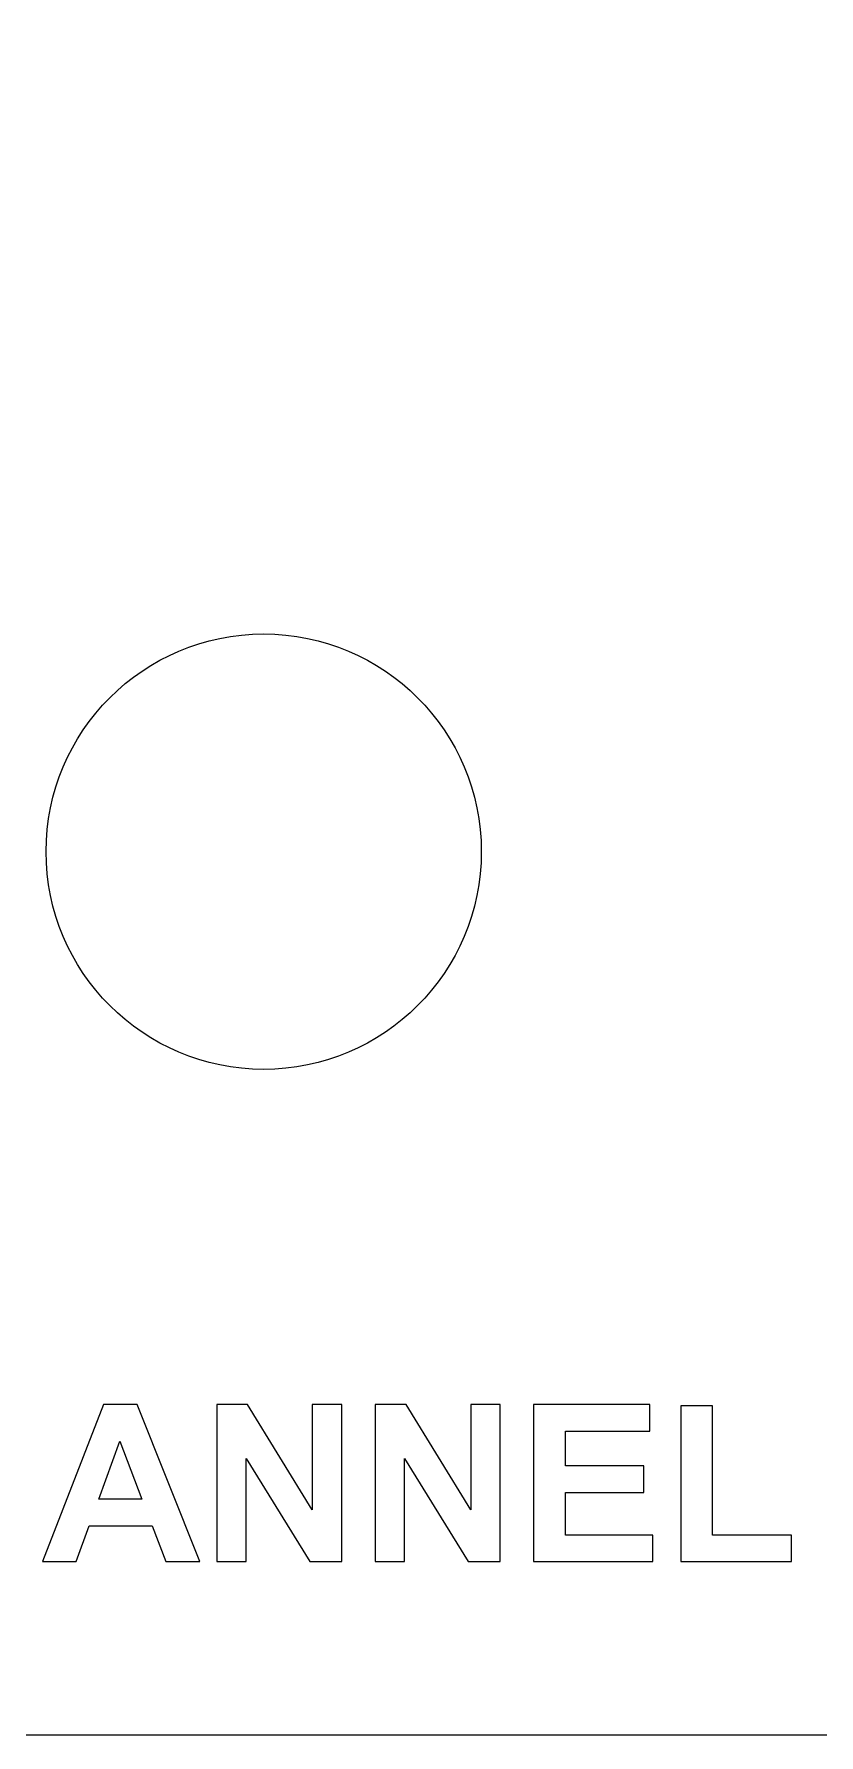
# Model space of a CAD drawing. Header units: millimetres. Extents: x -247 to 664, y -96 to 204.
# Drawn here: x -8.12 to 4.5, y 15.45 to 42.79 of the extents above; entities that cross this region are included whole.
import ezdxf

# ---------------------------------------------------------------- set-up
doc = ezdxf.new("R2010")
doc.units = ezdxf.units.MM
doc.header["$MEASUREMENT"] = 0
doc.layers.add('Layer 2', color=7, linetype='Continuous')

msp = doc.modelspace()

# ---------------------------------------------------------------- linework, layer by layer
at = {"layer": 'Layer 2', "lineweight": 9}
msp.add_ellipse((-4.4275, 29.6465), major_axis=(3.5001, 0), ratio=0.9999714, dxfattribs=at)
msp.add_open_spline([(-65.1901, 137.6715), (-65.1901, 137.6715), (56.3349, 137.6715), (56.3349, 137.6715), (56.3349, 137.6715), (56.733, 137.6713), (57.1146, 137.5129), (57.3959, 137.2313), (57.3959, 137.2313), (57.6773, 136.9496), (57.8351, 136.5696), (57.8349, 136.1715), (57.8349, 136.1715), (57.8349, 136.1715), (57.8349, 122.634), (57.8349, 122.634), (57.8349, 122.634), (57.8349, 119.884), (60.0849, 117.634), (62.8349, 117.634), (62.8349, 117.634), (62.8349, 117.634), (65.7974, 117.634), (65.7974, 117.634), (65.7974, 117.634), (66.8974, 117.634), (67.7974, 116.734), (67.7974, 115.634), (67.7974, 115.634), (67.7974, 115.634), (67.7974, 97.6355), (67.7974, 97.6355), (67.7974, 97.6355), (67.7974, 97.635), (67.7974, 97.6345), (67.7974, 97.634), (67.7974, 97.634), (67.7974, 97.634), (67.7974, 55.484), (67.7974, 55.484), (67.7974, 55.484), (67.7974, 55.484), (67.7974, 40.4855), (67.7974, 40.4855), (67.7974, 40.4855), (67.7974, 40.485), (67.7974, 40.4845), (67.7974, 40.484), (67.7974, 40.484), (67.7974, 40.484), (67.7974, 37.484), (67.7974, 37.484), (67.7974, 37.484), (67.7974, 36.384), (66.8974, 35.484), (65.7974, 35.484), (65.7974, 35.484), (65.7974, 35.484), (62.8349, 35.484), (62.8349, 35.484), (62.8349, 35.484), (60.0849, 35.484), (57.8349, 33.234), (57.8349, 30.484), (57.8349, 30.484), (57.8349, 30.484), (57.8349, 16.9465), (57.8349, 16.9465), (57.8349, 16.9465), (57.8346, 16.5485), (57.6763, 16.1668), (57.3946, 15.8855), (57.3946, 15.8855), (57.1129, 15.6042), (56.733, 15.4463), (56.3349, 15.4465), (56.3349, 15.4465), (56.3349, 15.4465), (-65.1901, 15.4465), (-65.1901, 15.4465), (-65.1901, 15.4465), (-65.5882, 15.4468), (-65.9699, 15.6052), (-66.2512, 15.8868), (-66.2512, 15.8868), (-66.5325, 16.1685), (-66.6904, 16.5485), (-66.6901, 16.9465), (-66.6901, 16.9465), (-66.6901, 16.9465), (-66.6901, 30.484), (-66.6901, 30.484), (-66.6901, 30.484), (-66.6901, 33.234), (-68.9401, 35.484), (-71.6901, 35.484), (-71.6901, 35.484), (-71.6901, 35.484), (-74.6526, 35.484), (-74.6526, 35.484), (-74.6526, 35.484), (-75.7526, 35.484), (-76.6526, 36.384), (-76.6526, 37.484), (-76.6526, 37.484), (-76.6526, 37.484), (-76.6526, 55.4817), (-76.6526, 55.4817), (-76.6526, 55.4817), (-76.6526, 55.4825), (-76.6526, 55.4832), (-76.6526, 55.484), (-76.6526, 55.484), (-76.6526, 55.484), (-76.6526, 97.634), (-76.6526, 97.634), (-76.6526, 97.634), (-76.6526, 97.634), (-76.6526, 115.634), (-76.6526, 115.634), (-76.6526, 115.634), (-76.6526, 116.734), (-75.7526, 117.634), (-74.6526, 117.634), (-74.6526, 117.634), (-74.6526, 117.634), (-71.6901, 117.634), (-71.6901, 117.634), (-71.6901, 117.634), (-68.9401, 117.634), (-66.6901, 119.884), (-66.6901, 122.634), (-66.6901, 122.634), (-66.6901, 122.634), (-66.6901, 136.1715), (-66.6901, 136.1715), (-66.6901, 136.1715), (-66.6899, 136.5696), (-66.5315, 136.9513), (-66.2498, 137.2326), (-66.2498, 137.2326), (-65.9682, 137.5139), (-65.5882, 137.6718), (-65.1901, 137.6715)], degree=3, knots=[0, 0, 0, 0, 0.027027, 0.027027, 0.027027, 0.027027, 0.0540541, 0.0540541, 0.0540541, 0.0540541, 0.0810811, 0.0810811, 0.0810811, 0.0810811, 0.1081081, 0.1081081, 0.1081081, 0.1081081, 0.1351351, 0.1351351, 0.1351351, 0.1351351, 0.1621622, 0.1621622, 0.1621622, 0.1621622, 0.1891892, 0.1891892, 0.1891892, 0.1891892, 0.2162162, 0.2162162, 0.2162162, 0.2162162, 0.2432432, 0.2432432, 0.2432432, 0.2432432, 0.2702703, 0.2702703, 0.2702703, 0.2702703, 0.2972973, 0.2972973, 0.2972973, 0.2972973, 0.3243243, 0.3243243, 0.3243243, 0.3243243, 0.3513514, 0.3513514, 0.3513514, 0.3513514, 0.3783784, 0.3783784, 0.3783784, 0.3783784, 0.4054054, 0.4054054, 0.4054054, 0.4054054, 0.4324324, 0.4324324, 0.4324324, 0.4324324, 0.4594595, 0.4594595, 0.4594595, 0.4594595, 0.4864865, 0.4864865, 0.4864865, 0.4864865, 0.5135135, 0.5135135, 0.5135135, 0.5135135, 0.5405405, 0.5405405, 0.5405405, 0.5405405, 0.5675676, 0.5675676, 0.5675676, 0.5675676, 0.5945946, 0.5945946, 0.5945946, 0.5945946, 0.6216216, 0.6216216, 0.6216216, 0.6216216, 0.6486486, 0.6486486, 0.6486486, 0.6486486, 0.6756757, 0.6756757, 0.6756757, 0.6756757, 0.7027027, 0.7027027, 0.7027027, 0.7027027, 0.7297297, 0.7297297, 0.7297297, 0.7297297, 0.7567568, 0.7567568, 0.7567568, 0.7567568, 0.7837838, 0.7837838, 0.7837838, 0.7837838, 0.8108108, 0.8108108, 0.8108108, 0.8108108, 0.8378378, 0.8378378, 0.8378378, 0.8378378, 0.8648649, 0.8648649, 0.8648649, 0.8648649, 0.8918919, 0.8918919, 0.8918919, 0.8918919, 0.9189189, 0.9189189, 0.9189189, 0.9189189, 0.9459459, 0.9459459, 0.9459459, 0.9459459, 1, 1, 1, 1], dxfattribs=at)
at = {"layer": 'Layer 2', "color": 240, "lineweight": 9}
for points, knots in [([(-5.4527, 18.2332), (-5.4527, 18.2332), (-6.0036, 18.2332), (-6.0036, 18.2332), (-6.0036, 18.2332), (-6.0036, 18.2332), (-6.2218, 18.8082), (-6.2218, 18.8082), (-6.2218, 18.8082), (-6.2218, 18.8082), (-7.2348, 18.8082), (-7.2348, 18.8082), (-7.2348, 18.8082), (-7.2348, 18.8082), (-7.4447, 18.2332), (-7.4447, 18.2332), (-7.4447, 18.2332), (-7.4447, 18.2332), (-7.9856, 18.2332), (-7.9856, 18.2332), (-7.9856, 18.2332), (-7.9856, 18.2332), (-7.0049, 20.759), (-7.0049, 20.759), (-7.0049, 20.759), (-7.0049, 20.759), (-6.4646, 20.759), (-6.4646, 20.759), (-6.4646, 20.759), (-6.4646, 20.759), (-5.4527, 18.2332), (-5.4527, 18.2332)], [0, 0, 0, 0, 0.1111111, 0.1111111, 0.1111111, 0.1111111, 0.2222222, 0.2222222, 0.2222222, 0.2222222, 0.3333333, 0.3333333, 0.3333333, 0.3333333, 0.4444444, 0.4444444, 0.4444444, 0.4444444, 0.5555556, 0.5555556, 0.5555556, 0.5555556, 0.6666667, 0.6666667, 0.6666667, 0.6666667, 0.7777778, 0.7777778, 0.7777778, 0.7777778, 1, 1, 1, 1]), ([(-5.1805, 18.2332), (-5.1805, 18.2332), (-5.1805, 20.759), (-5.1805, 20.759), (-5.1805, 20.759), (-5.1805, 20.759), (-4.6854, 20.759), (-4.6854, 20.759), (-4.6854, 20.759), (-4.6854, 20.759), (-3.6459, 19.0663), (-3.6459, 19.0663), (-3.6459, 19.0663), (-3.6459, 19.0663), (-3.6459, 20.759), (-3.6459, 20.759), (-3.6459, 20.759), (-3.6459, 20.759), (-3.1732, 20.759), (-3.1732, 20.759), (-3.1732, 20.759), (-3.1732, 20.759), (-3.1732, 18.2332), (-3.1732, 18.2332), (-3.1732, 18.2332), (-3.1732, 18.2332), (-3.6841, 18.2332), (-3.6841, 18.2332), (-3.6841, 18.2332), (-3.6841, 18.2332), (-4.7078, 19.8936), (-4.7078, 19.8936), (-4.7078, 19.8936), (-4.7078, 19.8936), (-4.7078, 18.2332), (-4.7078, 18.2332), (-4.7078, 18.2332), (-4.7078, 18.2332), (-5.1805, 18.2332), (-5.1805, 18.2332)], [0, 0, 0, 0, 0.0909091, 0.0909091, 0.0909091, 0.0909091, 0.1818182, 0.1818182, 0.1818182, 0.1818182, 0.2727273, 0.2727273, 0.2727273, 0.2727273, 0.3636364, 0.3636364, 0.3636364, 0.3636364, 0.4545455, 0.4545455, 0.4545455, 0.4545455, 0.5454545, 0.5454545, 0.5454545, 0.5454545, 0.6363636, 0.6363636, 0.6363636, 0.6363636, 0.7272727, 0.7272727, 0.7272727, 0.7272727, 0.8181818, 0.8181818, 0.8181818, 0.8181818, 1, 1, 1, 1]), ([(-2.6329, 18.2332), (-2.6329, 18.2332), (-2.6329, 20.759), (-2.6329, 20.759), (-2.6329, 20.759), (-2.6329, 20.759), (-2.1378, 20.759), (-2.1378, 20.759), (-2.1378, 20.759), (-2.1378, 20.759), (-1.0983, 19.0663), (-1.0983, 19.0663), (-1.0983, 19.0663), (-1.0983, 19.0663), (-1.0983, 20.759), (-1.0983, 20.759), (-1.0983, 20.759), (-1.0983, 20.759), (-0.6256, 20.759), (-0.6256, 20.759), (-0.6256, 20.759), (-0.6256, 20.759), (-0.6256, 18.2332), (-0.6256, 18.2332), (-0.6256, 18.2332), (-0.6256, 18.2332), (-1.1365, 18.2332), (-1.1365, 18.2332), (-1.1365, 18.2332), (-1.1365, 18.2332), (-2.1602, 19.8936), (-2.1602, 19.8936), (-2.1602, 19.8936), (-2.1602, 19.8936), (-2.1602, 18.2332), (-2.1602, 18.2332), (-2.1602, 18.2332), (-2.1602, 18.2332), (-2.6329, 18.2332), (-2.6329, 18.2332)], [0, 0, 0, 0, 0.0909091, 0.0909091, 0.0909091, 0.0909091, 0.1818182, 0.1818182, 0.1818182, 0.1818182, 0.2727273, 0.2727273, 0.2727273, 0.2727273, 0.3636364, 0.3636364, 0.3636364, 0.3636364, 0.4545455, 0.4545455, 0.4545455, 0.4545455, 0.5454545, 0.5454545, 0.5454545, 0.5454545, 0.6363636, 0.6363636, 0.6363636, 0.6363636, 0.7272727, 0.7272727, 0.7272727, 0.7272727, 0.8181818, 0.8181818, 0.8181818, 0.8181818, 1, 1, 1, 1]), ([(-0.0853, 18.2332), (-0.0853, 18.2332), (-0.0853, 20.759), (-0.0853, 20.759), (-0.0853, 20.759), (-0.0853, 20.759), (1.7844, 20.759), (1.7844, 20.759), (1.7844, 20.759), (1.7844, 20.759), (1.7844, 20.3322), (1.7844, 20.3322), (1.7844, 20.3322), (1.7844, 20.3322), (0.4262, 20.3322), (0.4262, 20.3322), (0.4262, 20.3322), (0.4262, 20.3322), (0.4262, 19.7713), (0.4262, 19.7713), (0.4262, 19.7713), (0.4262, 19.7713), (1.6892, 19.7713), (1.6892, 19.7713), (1.6892, 19.7713), (1.6892, 19.7713), (1.6892, 19.3444), (1.6892, 19.3444), (1.6892, 19.3444), (1.6892, 19.3444), (0.4262, 19.3444), (0.4262, 19.3444), (0.4262, 19.3444), (0.4262, 19.3444), (0.4262, 18.6601), (0.4262, 18.6601), (0.4262, 18.6601), (0.4262, 18.6601), (1.8338, 18.6601), (1.8338, 18.6601), (1.8338, 18.6601), (1.8338, 18.6601), (1.8338, 18.2332), (1.8338, 18.2332), (1.8338, 18.2332), (1.8338, 18.2332), (-0.0853, 18.2332), (-0.0853, 18.2332)], [0, 0, 0, 0, 0.0769231, 0.0769231, 0.0769231, 0.0769231, 0.1538462, 0.1538462, 0.1538462, 0.1538462, 0.2307692, 0.2307692, 0.2307692, 0.2307692, 0.3076923, 0.3076923, 0.3076923, 0.3076923, 0.3846154, 0.3846154, 0.3846154, 0.3846154, 0.4615385, 0.4615385, 0.4615385, 0.4615385, 0.5384615, 0.5384615, 0.5384615, 0.5384615, 0.6153846, 0.6153846, 0.6153846, 0.6153846, 0.6923077, 0.6923077, 0.6923077, 0.6923077, 0.7692308, 0.7692308, 0.7692308, 0.7692308, 0.8461538, 0.8461538, 0.8461538, 0.8461538, 1, 1, 1, 1]), ([(2.2818, 18.2332), (2.2818, 18.2332), (2.2818, 20.7379), (2.2818, 20.7379), (2.2818, 20.7379), (2.2818, 20.7379), (2.7933, 20.7379), (2.7933, 20.7379), (2.7933, 20.7379), (2.7933, 20.7379), (2.7933, 18.6601), (2.7933, 18.6601), (2.7933, 18.6601), (2.7933, 18.6601), (4.0598, 18.6601), (4.0598, 18.6601), (4.0598, 18.6601), (4.0598, 18.6601), (4.0598, 18.2332), (4.0598, 18.2332), (4.0598, 18.2332), (4.0598, 18.2332), (2.2818, 18.2332), (2.2818, 18.2332)], [0, 0, 0, 0, 0.1428571, 0.1428571, 0.1428571, 0.1428571, 0.2857143, 0.2857143, 0.2857143, 0.2857143, 0.4285714, 0.4285714, 0.4285714, 0.4285714, 0.5714286, 0.5714286, 0.5714286, 0.5714286, 0.7142857, 0.7142857, 0.7142857, 0.7142857, 1, 1, 1, 1]), ([(-6.3876, 19.2351), (-6.3876, 19.2351), (-6.7386, 20.1699), (-6.7386, 20.1699), (-6.7386, 20.1699), (-6.7386, 20.1699), (-7.0796, 19.2351), (-7.0796, 19.2351), (-7.0796, 19.2351), (-7.0796, 19.2351), (-6.3876, 19.2351), (-6.3876, 19.2351)], [0, 0, 0, 0, 0.25, 0.25, 0.25, 0.25, 0.5, 0.5, 0.5, 0.5, 1, 1, 1, 1])]:
    msp.add_open_spline(points, degree=3, knots=knots, dxfattribs=at)

doc.saveas('drawing.dxf')
